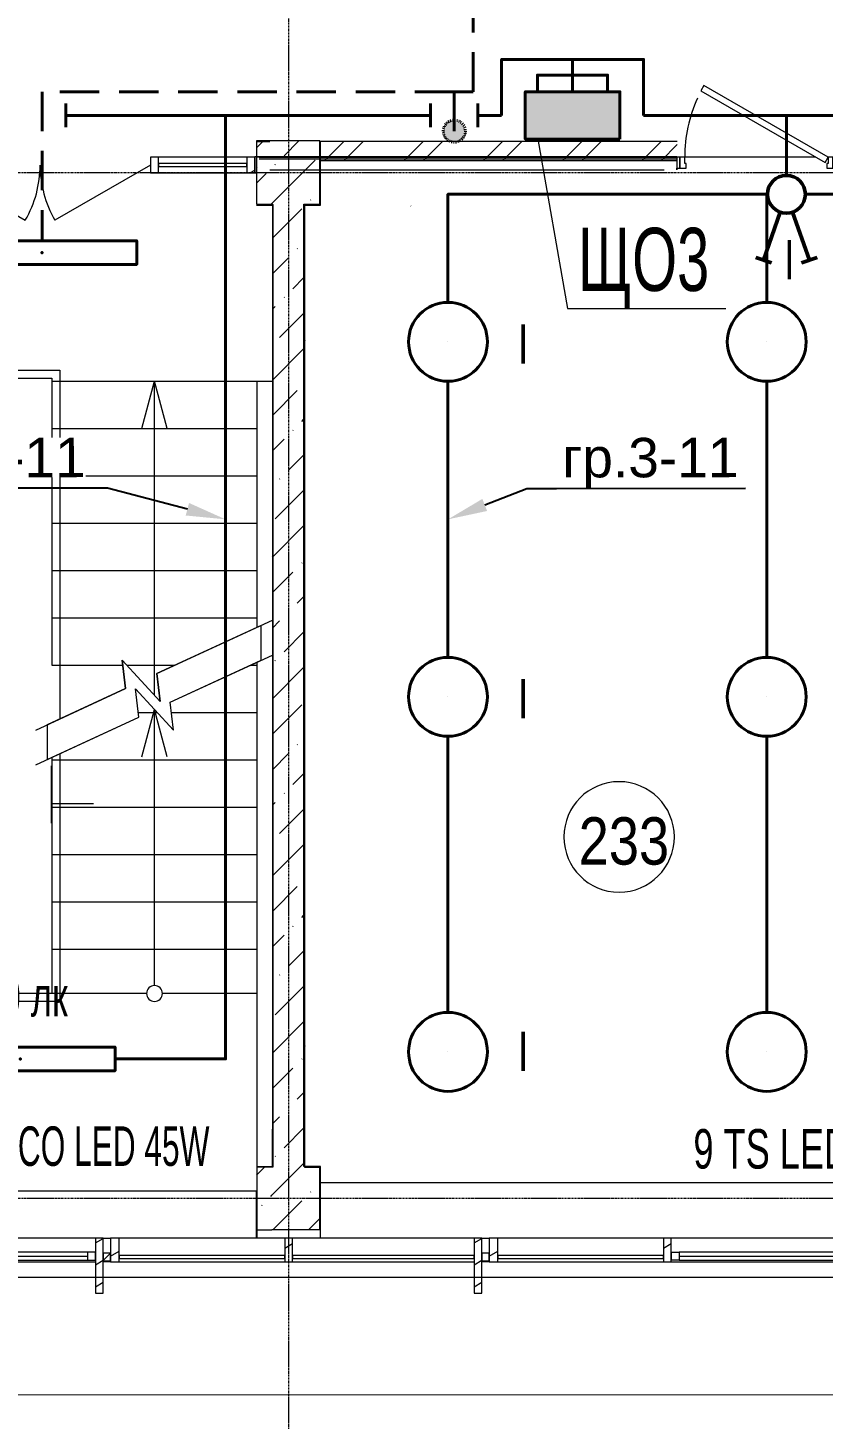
# Model space of a CAD drawing. Header units: metres. Extents: x 19799 to 227756, y -64119 to 286334.
# Drawn here: x 34410 to 39450, y -58183 to -49366 of the extents above; entities that cross this region are included whole.
import ezdxf
from ezdxf import colors
from ezdxf.entities.mleader import LeaderData, LeaderLine
from ezdxf.math import Vec2, Vec3

# ---------------------------------------------------------------- set-up
doc = ezdxf.new("R2010")
doc.units = ezdxf.units.M
for name, pattern in [('ACAD_ISO03W100', [30, 12, -18]), ('ADSK_Линия сетки', [21, 12, -3, 3, -3]), ('DASHED', [0.75, 0.5, -0.25]), ('HIDDEN2', [0.1875, 0.125, -0.0625])]:
    doc.linetypes.add(name, pattern=pattern)
for name, color, linetype, lineweight in [('A-AREA-IDEN', 7, 'Continuous', 9), ('A-DETL-MBND', 7, 'Continuous', 5), ('A-DETL-THIN', 7, 'Continuous', 5), ('A-DOOR', 7, 'Continuous', 5), ('A-DOOR-FRAM', 7, 'Continuous', 13), ('A-FLOR', 7, 'Continuous', 5), ('A-GLAZ', 7, 'Continuous', 5), ('A-GLAZ-CURT', 7, 'Continuous', 5), ('A-GLAZ-CWMG', 7, 'Continuous', 5), ('A-GLAZ-SILL', 7, 'Continuous', 5), ('A-WALL', 7, 'Continuous', 5), ('A-WALL-PATT', 7, 'Continuous', 18), ('I-WALL', 7, 'Continuous', 5), ('nadpisi', 84, 'Continuous', 13), ('S-COLS', 7, 'Continuous', 5), ('S-GRID', 7, 'Continuous', 9), ('ав осв', 1, 'HIDDEN2', 40), ('раб осв', 7, 'Continuous', 40), ('ЭЛ', 250, 'Continuous', 50), ('ЭЛ.освещ.', 150, 'Continuous', 50), ('ЭЛ.сети', 5, 'Continuous', 100), ('ЭОМ', 7, 'Continuous', 40)]:
    doc.layers.add(name, color=color, linetype=linetype, lineweight=lineweight)
doc.layers.add('A-DETL', color=7, linetype='Continuous', lineweight=5, true_color=0x00a600)
doc.styles.add('Arial', font='ARIALN.TTF', dxfattribs={"width": 0.8, "height": 2.5})
doc.styles.add('GOST Common_I_1', font='ARIALN.TTF', dxfattribs={"height": 300})
doc.styles.add('ISOPEUR', font='ARIALN.TTF')
pattern_1 = [(45, (0, 0), (84.19025, 308.69666), [396.875, -79.375, 3.353, -76.022])]
pattern_2 = [(30, (0, 0), (-60, 103.92305), [])]
pattern_3 = [(0, (0, 0), (812.8, 203.2), [33.528, -576.072, 33.528, -576.072, -3251.2]), (0, (0, 0), (812.8, 203.2), [-1219.2, 33.528, -1185.672, 33.528, -576.072, -1422.4]), (0, (0, 0), (812.8, 203.2), [-3048, 33.528, -372.872, 33.528, -982.472]), (120, (304.8, 101.6), (-582.37636, 602.30545), [33.528, -576.072, 33.528, -576.072, -3251.2]), (120, (304.8, 101.6), (-582.37636, 602.30545), [-1219.2, 33.528, -1185.672, 33.528, -576.072, -1422.4]), (120, (304.8, 101.6), (-582.37636, 602.30545), [-3048, 33.528, -372.872, 33.528, -982.472]), (240, (406.4, 508), (-230.42364, -805.50545), [33.528, -576.072, 33.528, -576.072, -3251.2]), (240, (406.4, 508), (-230.42364, -805.50545), [-1219.2, 33.528, -1185.672, 33.528, -576.072, -1422.4]), (240, (406.4, 508), (-230.42364, -805.50545), [-3048, 33.528, -372.872, 33.528, -982.472])]
pattern_4 = [(0, (7e-11, -700), (812.8, 203.2), [33.528, -576.072, 33.528, -576.072, -3251.2]), (0, (7e-11, -700), (812.8, 203.2), [-1219.2, 33.528, -1185.672, 33.528, -576.072, -1422.4]), (0, (7e-11, -700), (812.8, 203.2), [-3048, 33.528, -372.872, 33.528, -982.472]), (120, (304.8, -598.4), (-582.37636, 602.30545), [33.528, -576.072, 33.528, -576.072, -3251.2]), (120, (304.8, -598.4), (-582.37636, 602.30545), [-1219.2, 33.528, -1185.672, 33.528, -576.072, -1422.4]), (120, (304.8, -598.4), (-582.37636, 602.30545), [-3048, 33.528, -372.872, 33.528, -982.472]), (240, (406.4, -192), (-230.42364, -805.50545), [33.528, -576.072, 33.528, -576.072, -3251.2]), (240, (406.4, -192), (-230.42364, -805.50545), [-1219.2, 33.528, -1185.672, 33.528, -576.072, -1422.4]), (240, (406.4, -192), (-230.42364, -805.50545), [-3048, 33.528, -372.872, 33.528, -982.472])]

# ---------------------------------------------------------------- blocks, each defined once
blk = doc.blocks.new('Перекрытия 8 - Перекрытия 2-252535-2 этаж')
at = {"layer": 'A-FLOR', "lineweight": 20}
for p, q in [((1900, 2500), (1900, 2740.1)), ((1900, 2377.2), (1900, 2500)), ((2165.7, 2500), (1900, 2500))]:
    blk.add_line(p, q, dxfattribs=at)
blk = doc.blocks.new('Перекрытия 14 - Перекрытия 2-471661-2 этаж')
at = {"layer": 'A-FLOR', "lineweight": 20}
blk.add_line((1700, 1300), (1900, 1300), dxfattribs=at)
blk = doc.blocks.new('КДП АПК - КР_rvt-1-2 этаж')
at = {"layer": 'A-WALL-PATT', "lineweight": 5}
h = blk.add_hatch(dxfattribs=at)
h.set_pattern_fill('FP_137', color=256, style=0, pattern_type=2)
h.set_pattern_definition(pattern_1)
h.paths.add_polyline_path([(36156.1, -55945.6), (36162.7, -55945.6), (36162.7, -49845.6), (35962.7, -49845.6), (35962.7, -55945.6)], flags=0)
at = {"layer": 'S-COLS', "lineweight": 5}
h = blk.add_hatch(dxfattribs=at)
h.set_pattern_fill('FP_137', color=256, style=0, pattern_type=2)
h.set_pattern_definition(pattern_1)
h.paths.add_polyline_path([(36262.7, -49845.6), (36262.7, -49445.6), (35862.7, -49445.6), (35862.7, -49845.6), (36162.7, -49845.6)], flags=0)
h = blk.add_hatch(dxfattribs=at)
h.set_pattern_fill('FP_137', color=256, style=0, pattern_type=2)
h.set_pattern_definition(pattern_1)
h.paths.add_polyline_path([(35959.7, -56345.6), (35959.7, -55945.6), (35862.7, -55945.6), (35862.7, -56345.6)], flags=0)
h = blk.add_hatch(dxfattribs=at)
h.set_pattern_fill('FP_137', color=256, style=0, pattern_type=2)
h.set_pattern_definition(pattern_1)
h.paths.add_polyline_path([(36262.7, -56345.6), (36262.7, -55945.6), (35959.7, -55945.6), (35959.7, -56345.6), (36156.1, -56345.6)], flags=0)
at = {"layer": 'I-WALL', "lineweight": 5}
for p, q in [((35962.7, -49845.6), (35962.7, -55945.6)), ((36162.7, -55945.6), (36162.7, -49845.6))]:
    blk.add_line(p, q, dxfattribs=at)
at = {"layer": 'S-COLS', "lineweight": 5}
for p, q in [((36262.7, -49445.6), (35862.7, -49445.6)), ((35862.7, -49445.6), (35862.7, -49845.6)), ((36262.7, -49845.6), (36262.7, -49445.6)), ((35862.7, -49845.6), (35962.7, -49845.6)), ((36162.7, -49845.6), (36262.7, -49845.6)), ((35862.7, -55945.6), (35959.7, -55945.6)), ((35962.7, -55945.6), (35959.7, -55945.6)), ((36262.7, -55945.6), (36162.7, -55945.6)), ((36262.7, -56345.6), (36262.7, -55945.6)), ((35862.7, -56345.6), (35959.7, -56345.6)), ((36262.7, -56345.6), (35959.7, -56345.6))]:
    blk.add_line(p, q, dxfattribs=at)
at = {"lineweight": 5}
for name in ['Перекрытия 8 - Перекрытия 2-252535-2 этаж', 'Перекрытия 14 - Перекрытия 2-471661-2 этаж']:
    blk.add_blockref(name, (32662.7, -56145.6), dxfattribs=at)
blk = doc.blocks.new('Системная панель - С остеклением-1628689-2 этаж')
at = {"layer": 'A-GLAZ-CURT', "lineweight": 13}
for p, q in [((575, 10), (-575, 10)), ((-575, 10), (-575, -10)), ((575, -10), (575, 10)), ((-575, -10), (575, -10))]:
    blk.add_line(p, q, dxfattribs=at)
blk = doc.blocks.new('M_Тент витража777 - M_Тент витража одинарное справо-2392800-2 этаж')
at = {"layer": 'A-GLAZ', "lineweight": 13}
for p, q in [((-575, -20), (-575, 30)), ((-575, 30), (-525, 30)), ((-575, 30), (-575, -20)), ((-525, 30), (-525, -20)), ((-525, 4.6), (525, 4.6)), ((525, 30), (525, -20)), ((575, 30), (525, 30)), ((575, -20), (575, 30)), ((575, -20), (575, 30)), ((-525, -20), (-575, -20)), ((525, -20), (575, -20))]:
    blk.add_line(p, q, dxfattribs=at)
at = {"layer": 'A-GLAZ'}
for p, q in [((525, 30), (-525, 30)), ((-525, -20), (525, -20))]:
    blk.add_line(p, q, dxfattribs=at)
blk = doc.blocks.new('Прямоугольный импост - 50 x 150мм-1628187-2 этаж')
at = {"layer": 'A-GLAZ-CWMG'}
h = blk.add_hatch(dxfattribs=at)
h.set_pattern_fill('FP_33', color=256, style=0, pattern_type=2)
h.set_pattern_definition([(330, (-36062.65, -57155.64), (60, 103.92305), [])])
h.paths.add_polyline_path([(-25, 30), (25, 30), (25, -120), (-25, -120)], flags=0)
at = {"layer": 'A-GLAZ-CWMG', "lineweight": 18}
for p, q in [((-25, 30), (25, 30)), ((-25, -120), (-25, 30)), ((25, 30), (25, -120)), ((25, -120), (-25, -120))]:
    blk.add_line(p, q, dxfattribs=at)
blk = doc.blocks.new('Прямоугольный импост - 50 x 150мм-V26-2 этаж')
at = {"layer": 'A-GLAZ-CWMG'}
h = blk.add_hatch(dxfattribs=at)
h.set_pattern_fill('FP_35', color=256, style=0, pattern_type=2)
h.set_pattern_definition([(330, (-38462.65, -57155.64), (60, 103.92305), [])])
h.paths.add_polyline_path([(-25, 30), (25, 30), (25, -120), (-25, -120)], flags=0)
at = {"layer": 'A-GLAZ-CWMG', "lineweight": 18}
for p, q in [((-25, 30), (25, 30)), ((-25, -120), (-25, 30)), ((25, 30), (25, -120)), ((25, -120), (-25, -120))]:
    blk.add_line(p, q, dxfattribs=at)
blk = doc.blocks.new('Прямоугольный импост - 50 x 150мм-999187-2 этаж')
at = {"layer": 'A-GLAZ-CWMG'}
for p, q in [((37237.7, -57035.6), (36087.7, -57035.6)), ((36087.7, -57185.6), (37237.7, -57185.6))]:
    blk.add_line(p, q, dxfattribs=at)
blk = doc.blocks.new('Системная панель - С остеклением-2300965-2 этаж')
at = {"layer": 'A-GLAZ-CURT', "lineweight": 13}
for p, q in [((280, 10), (-280, 10)), ((-280, 10), (-280, -10)), ((280, -10), (280, 10)), ((-280, -10), (280, -10))]:
    blk.add_line(p, q, dxfattribs=at)
blk = doc.blocks.new('Прямоугольный импост - 50 x 100мм-1272917-2 этаж')
at = {"layer": 'A-GLAZ-CWMG'}
h = blk.add_hatch(dxfattribs=at)
h.set_pattern_fill('FP_85', color=256, style=0, pattern_type=2)
h.set_pattern_definition([(150, (35212.65, 49535.64), (-60, -103.92305), [])])
h.paths.add_polyline_path([(25, -50), (-25, -50), (-25, 50), (25, 50)], flags=0)
at = {"layer": 'A-GLAZ-CWMG', "lineweight": 18}
for p, q in [((-25, -50), (-25, 50)), ((-25, 50), (25, 50)), ((25, 50), (25, -50)), ((25, -50), (-25, -50))]:
    blk.add_line(p, q, dxfattribs=at)
blk = doc.blocks.new('Прямоугольный импост - 50 x 100мм-2274487-2 этаж')
at = {"layer": 'A-GLAZ-CWMG'}
for p, q in [((33737.6, -49485.6), (33177.6, -49485.6)), ((33177.6, -49585.6), (33737.6, -49585.6))]:
    blk.add_line(p, q, dxfattribs=at)
blk = doc.blocks.new('Прямоугольный импост - 50 x 100мм-1272927-2 этаж')
at = {"layer": 'A-GLAZ-CWMG'}
h = blk.add_hatch(dxfattribs=at)
h.set_pattern_fill('FP_87', color=256, style=0, pattern_type=2)
h.set_pattern_definition([(30, (-35847.65, 49535.64), (-60, 103.92305), [])])
h.paths.add_polyline_path([(-50, -50), (0, -50), (0, 50), (-50, 50)], flags=0)
at = {"layer": 'A-GLAZ-CWMG', "lineweight": 18}
for p, q in [((0, 50), (-50, 50)), ((-50, 50), (-50, -50)), ((0, -50), (0, 50)), ((-50, -50), (0, -50))]:
    blk.add_line(p, q, dxfattribs=at)
blk = doc.blocks.new('Дверь-Витраж-Двойная-Остекление - Ворота-Витраж-1278210-2 этаж')
at = {"layer": 'A-DOOR'}
for p, q in [((-700, 0), (-93.8, 350)), ((700, 0), (93.8, 350))]:
    blk.add_line(p, q, dxfattribs=at)
for centre, start, end in [((-700, 0), 0, 30), ((700, 0), 150, 180)]:
    blk.add_arc(centre, 700, start, end, dxfattribs=at)
blk = doc.blocks.new('Системная панель - С остеклением-1628227-2 этаж')
at = {"layer": 'A-GLAZ-CURT', "lineweight": 13}
for p, q in [((51637.7, -57145.6), (50589.1, -57145.6)), ((50589.1, -57145.6), (50589.1, -57165.6)), ((50589.1, -57165.6), (51637.7, -57165.6)), ((51637.7, -57165.6), (51637.7, -57145.6))]:
    blk.add_line(p, q, dxfattribs=at)
blk = doc.blocks.new('Системная панель - Сплошная-V76-2 этаж')
at = {"layer": 'A-GLAZ-CURT', "lineweight": 13}
for p, q in [((37334.4, -57130.6), (37287.7, -57130.6)), ((37287.7, -57130.6), (37287.7, -57180.6)), ((37334.4, -57180.6), (37334.4, -57130.6)), ((37287.7, -57180.6), (37334.4, -57180.6))]:
    blk.add_line(p, q, dxfattribs=at)
blk = doc.blocks.new('Системная панель - Сплошная-V77-2 этаж')
at = {"layer": 'A-GLAZ-CURT'}
h = blk.add_hatch(dxfattribs=at)
h.set_pattern_fill('FP_27', color=256, style=0, pattern_type=2)
h.set_pattern_definition([(45, (0, 0), (-106.06602, 106.06602), [])])
h.paths.add_polyline_path([(34887.7, -57180.6), (34934.4, -57180.6), (34934.4, -57130.6), (34887.7, -57130.6)], flags=0)
at = {"layer": 'A-GLAZ-CURT', "lineweight": 13}
for p, q in [((34934.4, -57130.6), (34887.7, -57130.6)), ((34887.7, -57130.6), (34887.7, -57180.6)), ((34934.4, -57180.6), (34934.4, -57130.6)), ((34887.7, -57180.6), (34934.4, -57180.6))]:
    blk.add_line(p, q, dxfattribs=at)
blk = doc.blocks.new('AC-Подоконники1 - ПВХ 2-2304202-2 этаж')
at = {"layer": 'A-GLAZ-SILL'}
for p, q in [((-2800, 0), (-2800, -301.5)), ((2800, -350), (2800, 0)), ((-2797, -350), (2797, -350))]:
    blk.add_line(p, q, dxfattribs=at)
blk = doc.blocks.new('AC_Дверь_Однопольная_ДеревяннаяВнутренняя_ГОСТ6629-88 - ДГ 21-10Л-2270753-2 этаж')
at = {"layer": 'A-DOOR', "lineweight": 13}
for p, q in [((-333.1, 495), (-353.1, 460.4)), ((-353.1, 460.4), (435, 5.4)), ((455, 40), (-333.1, 495)), ((435, 5.4), (455, 40))]:
    blk.add_line(p, q, dxfattribs=at)
at = {"layer": 'A-DOOR', "lineweight": 18}
for p, q in [((-485, 40), (-505, 40)), ((-505, 40), (-505, -30)), ((-485, -30), (-485, 40)), ((505, 40), (485, 40)), ((485, 40), (485, -30)), ((505, -30), (505, 40)), ((-505, -30), (-485, -30)), ((485, -30), (505, -30))]:
    blk.add_line(p, q, dxfattribs=at)
at = {"layer": 'A-DOOR'}
blk.add_arc((455, 40), 910, 155.73648, 180, dxfattribs=at)
at = {"layer": 'A-DOOR-FRAM'}
for p, q in [((-455, 40), (-485, 40)), ((-485, 40), (-485, -30)), ((-455, 0), (-455, 40)), ((-445, 0), (-455, 0)), ((-445, -30), (-445, 0)), ((455, 0), (445, 0)), ((445, 0), (445, -30)), ((485, 40), (455, 40)), ((455, 40), (455, 0)), ((485, -30), (485, 40)), ((-485, -30), (-445, -30)), ((445, -30), (485, -30))]:
    blk.add_line(p, q, dxfattribs=at)
blk = doc.blocks.new('LZ.OPL ECO LED')
at = {"color": 0, "lineweight": 40, "ltscale": 100}
blk.add_point((-484366.7, 7962), dxfattribs=at)
at = {"layer": 'раб осв', "color": 5, "lineweight": 40}
blk.add_lwpolyline([(-484966.7, 7887), (-483766.7, 7887), (-483766.7, 8037), (-484966.7, 8037)], close=True, dxfattribs=at)
blk = doc.blocks.new('выкл. 2 клав. скрыт.')
at = {"layer": 'ЭЛ.освещ.', "color": 0, "ltscale": 100}
for p, q in [((2902039.4, 2044041.8), (2902343.5, 2044147.6)), ((2902360.5, 2044098.7), (2902326.5, 2044196.6)), ((2902039.4, 2043963), (2902343.5, 2043857.2)), ((2902360.9, 2043907.2), (2902327.2, 2043809.2))]:
    blk.add_line(p, q, dxfattribs=at)
blk.add_circle((2901926.1, 2044002.4), 120, dxfattribs=at)
blk = doc.blocks.new('TS LED без датчика')
at = {"layer": 'раб осв', "color": 0, "lineweight": 40, "ltscale": 100}
blk.add_line((-535184, 16419.5), (-535184, 16419.5), dxfattribs=at)
at = {"layer": 'раб осв', "color": 5, "lineweight": 40, "ltscale": 100}
blk.add_circle((-535184, 16419.5), 250, dxfattribs=at)
blk = doc.blocks.new('_None')
blk = doc.blocks.new('ПСС_Марка_помещения - Имя_2_5мм-224473-2 этаж')
at = {"layer": 'A-AREA-IDEN'}
for start, end in [(360, 180), (180, 360)]:
    blk.add_arc((-0.074, 0.039), 3.5, start, end, dxfattribs=at)

msp = doc.modelspace()

# ---------------------------------------------------------------- hatches: boundary and pattern name
at = {"layer": 'A-GLAZ-CWMG'}
h = msp.add_hatch(dxfattribs=at)
h.set_pattern_fill('FP_31', color=256, style=0, pattern_type=2)
h.set_pattern_definition(pattern_2)
h.paths.add_polyline_path([(34837.6532, -57385.6443), (34887.6532, -57385.6443), (34887.6532, -57035.6443), (34837.6532, -57035.6443), (34837.6532, -57285.621)], flags=0)
h = msp.add_hatch(dxfattribs=at)
h.set_pattern_fill('FP_31', color=256, style=0, pattern_type=2)
h.set_pattern_definition(pattern_2)
h.paths.add_polyline_path([(34934.405, -57185.621), (34989.1368, -57185.621), (34989.1368, -57035.621), (34934.405, -57035.621)], flags=0)
h = msp.add_hatch(dxfattribs=at)
h.set_pattern_fill('FP_31', color=256, style=0, pattern_type=2)
h.set_pattern_definition(pattern_2)
h.paths.add_polyline_path([(37237.6532, -57385.6443), (37287.6532, -57385.6443), (37287.6532, -57035.6443), (37237.6532, -57035.6443), (37237.6532, -57285.621)], flags=0)
h = msp.add_hatch(dxfattribs=at)
h.set_pattern_fill('FP_31', color=256, style=0, pattern_type=2)
h.set_pattern_definition(pattern_2)
h.paths.add_polyline_path([(37334.405, -57185.621), (37389.1368, -57185.621), (37389.1368, -57035.621), (37334.405, -57035.621)], flags=0)
at = {"layer": 'A-WALL-PATT', "lineweight": 5}
h = msp.add_hatch(dxfattribs=at)
h.set_pattern_fill('FP_40', color=256, style=0, pattern_type=2)
h.set_pattern_definition(pattern_3)
h.paths.add_polyline_path([(35859.6532, -50485.6443), (35862.6532, -50485.6443), (35862.6532, -49585.6443), (35859.6532, -49585.6443), (35859.6532, -50376.436)], flags=0)
h = msp.add_hatch(dxfattribs=at)
h.set_pattern_fill('FP_1', color=256, style=0, pattern_type=2)
h.set_pattern_definition([(45, (0, 0), (-251.4472, 251.4472), []), (45, (0, 381), (-251.4472, 251.4472), [])])
h.paths.add_polyline_path([(41862.6532, -50205.6443), (41862.6532, -50085.6443), (39529.6532, -50085.6443), (39529.6532, -50205.6443), (41304.6345, -50205.6443)], flags=0)
h.paths.add_polyline_path([(36262.6532, -50205.6443), (38525.6532, -50205.6443), (38525.6532, -50085.6443), (36262.6532, -50085.6443)], flags=0)
h = msp.add_hatch(dxfattribs=at)
h.set_pattern_fill('FP_40', color=256, style=0, pattern_type=2)
h.set_pattern_definition(pattern_4)
h.paths.add_polyline_path([(35862.6532, -50185.6443), (38522.6532, -50185.6443), (38522.6532, -50182.6443), (35862.6532, -50182.6443)], flags=0)
h.paths.add_polyline_path([(44462.2868, -50185.6443), (45652.6532, -50185.6443), (45652.6532, -50182.6443), (44462.2868, -50182.6443)], flags=0)
h.paths.add_polyline_path([(43364.0475, -50185.6443), (43452.2868, -50185.6443), (43452.2868, -50182.6443), (39532.6532, -50182.6443), (39532.6532, -50185.6443), (41304.6345, -50185.6443)], flags=0)
h.paths.add_polyline_path([(46662.6532, -50185.6443), (51182.6532, -50185.6443), (51182.6532, -50182.6443), (46662.6532, -50182.6443)], flags=0)
h.paths.add_polyline_path([(55532.6532, -50185.6443), (58072.6532, -50185.6443), (58072.6532, -50182.6443), (55532.6532, -50182.6443)], flags=0)
h.paths.add_polyline_path([(52192.6532, -50185.6443), (54522.6532, -50185.6443), (54522.6532, -50182.6443), (52192.6532, -50182.6443)], flags=0)
h.paths.add_polyline_path([(59082.6532, -50185.6443), (62047.6532, -50185.6443), (62047.6532, -50182.6443), (59082.6532, -50182.6443)], flags=0)
h.paths.add_polyline_path([(64987.8839, -50185.6443), (66522.6532, -50185.6443), (66522.6532, -50182.6443), (63057.6532, -50182.6443), (63057.6532, -50185.6443), (63958.1774, -50185.6443)], flags=0)
h.paths.add_polyline_path([(70136.4163, -50185.6443), (70202.6532, -50185.6443), (70202.6532, -50182.6443), (67532.6532, -50182.6443), (67532.6532, -50185.6443), (68077.0034, -50185.6443)], flags=0)
h.paths.add_polyline_path([(71212.6532, -50185.6443), (74557.6532, -50185.6443), (74557.6532, -50182.6443), (71212.6532, -50182.6443)], flags=0)
h.paths.add_polyline_path([(75567.6532, -50185.6443), (78260.6663, -50185.6443), (78260.6663, -50182.6443), (75567.6532, -50182.6443)], flags=0)
h = msp.add_hatch(dxfattribs=at)
h.set_pattern_fill('FP_40', color=256, style=0, pattern_type=2)
h.set_pattern_definition(pattern_4)
h.paths.add_polyline_path([(35875.1532, -50198.1443), (38522.6532, -50198.1443), (38522.6532, -50185.6443), (35875.1532, -50185.6443)], flags=0)
h.paths.add_polyline_path([(39532.6532, -50198.1443), (43452.2868, -50198.1443), (43452.2868, -50185.6443), (39532.6532, -50185.6443)], flags=0)
h.paths.add_polyline_path([(44462.2868, -50198.1443), (45652.6532, -50198.1443), (45652.6532, -50185.6443), (44462.2868, -50185.6443)], flags=0)
h.paths.add_polyline_path([(47482.8735, -50198.1443), (51182.6532, -50198.1443), (51182.6532, -50185.6443), (46662.6532, -50185.6443), (46662.6532, -50198.1443)], flags=0)
h.paths.add_polyline_path([(52192.6532, -50198.1443), (54522.6532, -50198.1443), (54522.6532, -50185.6443), (52192.6532, -50185.6443)], flags=0)
h.paths.add_polyline_path([(55532.6532, -50198.1443), (58072.6532, -50198.1443), (58072.6532, -50185.6443), (55532.6532, -50185.6443)], flags=0)
h.paths.add_polyline_path([(59082.6532, -50198.1443), (62047.6532, -50198.1443), (62047.6532, -50185.6443), (59082.6532, -50185.6443)], flags=0)
h.paths.add_polyline_path([(63057.6532, -50198.1443), (66522.6532, -50198.1443), (66522.6532, -50185.6443), (63057.6532, -50185.6443)], flags=0)
h.paths.add_polyline_path([(67532.6532, -50198.1443), (70202.6532, -50198.1443), (70202.6532, -50185.6443), (67532.6532, -50185.6443)], flags=0)
h.paths.add_polyline_path([(75567.6532, -50198.1443), (78262.6532, -50198.1443), (78262.6532, -50185.6443), (75567.6532, -50185.6443)], flags=0)
h.paths.add_polyline_path([(74557.6532, -50198.1443), (74557.6532, -50185.6443), (71212.6532, -50185.6443), (71212.6532, -50198.1443), (74255.2423, -50198.1443)], flags=0)
h = msp.add_hatch(dxfattribs=at)
h.set_pattern_fill('FP_40', color=256, style=0, pattern_type=2)
h.set_pattern_definition(pattern_3)
h.paths.add_polyline_path([(35959.6532, -56582.6443), (35962.6532, -56582.6443), (35962.6532, -50488.6443), (35959.6532, -50488.6443), (35959.6532, -56345.6443)], flags=0)
h = msp.add_hatch(dxfattribs=at)
h.set_pattern_fill('FP_40', color=256, style=0, pattern_type=2)
h.set_pattern_definition(pattern_3)
h.paths.add_polyline_path([(36165.6532, -56582.6443), (36165.6532, -50485.6443), (36162.6532, -50485.6443), (36162.6532, -56582.6443)], flags=0)
at = {"layer": 'ЭЛ', "linetype": 'ACAD_ISO03W100', "lineweight": 40, "ltscale": 0.46}
msp.add_hatch(color=1, dxfattribs=at).paths.add_polyline_path([(37182.6532, -50020.6443, 1), (37042.6532, -50020.6443, 1)])
at = {"layer": 'ЭОМ', "ltscale": 100}
h = msp.add_hatch(color=256, dxfattribs=at)
h.dxf.hatch_style = 1
h.paths.add_polyline_path([(38162.6532, -50070.6443), (38162.6532, -49770.6443), (37562.6532, -49770.6443), (37562.6532, -50070.6443)])

# ---------------------------------------------------------------- linework, layer by layer
at = {"layer": 'A-DETL', "color": 7, "lineweight": 18}
for p, q in [((35132.2684, -51905.5798), (35212.6532, -51605.5798)), ((35212.6532, -53594.6922), (35212.6532, -51605.5798)), ((35293.038, -51905.5798), (35212.6532, -51605.5798)), ((35228.3331, -53458.5055), (35959.6532, -53120.3437)), ((35312.2735, -53640.0379), (35959.6532, -53340.69)), ((35029.4426, -53552.6453), (35008.0638, -53373.9194)), ((35008.0638, -53373.9194), (35249.3617, -53634.3044)), ((35249.3617, -53634.3044), (35228.3331, -53458.5055)), ((34459.8664, -53816.0169), (35029.4426, -53552.6453)), ((35113.383, -53734.1777), (35092.0043, -53555.4518)), ((35092.0043, -53555.4518), (35333.3021, -53815.8368)), ((35132.2684, -53985.6443), (35212.6532, -53685.6443)), ((35212.6532, -55435.6443), (35212.6532, -53685.6443)), ((35293.038, -53985.6443), (35212.6532, -53685.6443)), ((35333.3021, -53815.8368), (35312.2735, -53640.0379)), ((34459.8664, -54036.3632), (35113.383, -53734.1777)), ((35162.6532, -55485.6443), (34162.653, -55485.6443)), ((35862.6532, -55485.6443), (35262.6532, -55485.6443)), ((35862.6532, -56735.6443), (35862.6532, -55485.6443)), ((32862.6532, -56735.6443), (35862.6532, -56735.6443))]:
    msp.add_line(p, q, dxfattribs=at)
for start, end in [(0, 180), (180, 0)]:
    msp.add_arc((35212.6532, -55485.6443), 50, start, end, dxfattribs=at)
at = {"layer": 'A-DETL-MBND'}
msp.add_line((53302.111, -58035.6443), (32262.5984, -58028.0822), dxfattribs=at)
at = {"layer": 'A-DETL-THIN'}
for p, q in [((34112.651, -51535.6443), (34612.6532, -51535.6443)), ((34612.6532, -51535.6443), (34612.6532, -53745.6443)), ((34612.651, -53965.7158), (34612.651, -55535.5798)), ((34612.651, -55535.5798), (34112.651, -55535.5798)), ((51062.6532, -57285.621), (32462.6532, -57285.621))]:
    msp.add_line(p, q, dxfattribs=at)
at = {"layer": 'A-DETL-THIN', "color": 7, "true_color": 0xffffff}
for p, q in [((35889.3653, -53152.8447), (35228.3331, -53458.5055)), ((35889.3653, -53373.1911), (35889.3653, -53152.8447)), ((35249.3617, -53634.3044), (35008.0638, -53373.9194)), ((35008.0638, -53373.9194), (35029.4426, -53552.6453)), ((35312.2735, -53640.0379), (35889.3653, -53373.1911)), ((35228.3331, -53458.5055), (35249.3617, -53634.3044)), ((35029.4426, -53552.6453), (34532.6532, -53782.3603)), ((35113.383, -53734.1777), (35092.0043, -53555.4518)), ((35092.0043, -53555.4518), (35333.3021, -53815.8368)), ((35333.3021, -53815.8368), (35312.2735, -53640.0379)), ((34532.6532, -54002.7067), (35113.383, -53734.1777)), ((34532.6532, -53782.3603), (34532.6532, -54002.7067))]:
    msp.add_line(p, q, dxfattribs=at)
at = {"layer": 'A-FLOR', "lineweight": 18}
for p, q in [((36262.6532, -50205.6443), (36262.6532, -50213.1443)), ((39402.6532, -50185.6443), (38572.6532, -50185.6443)), ((34162.6712, -51585.6443), (34562.6338, -51585.6443)), ((34562.6338, -51585.6443), (34562.6338, -51605.5798)), ((34562.6338, -51605.5798), (35959.6532, -51605.5798)), ((34562.634, -51605.5798), (34562.634, -51905.5671)), ((35862.634, -51905.5671), (35862.634, -51605.5798)), ((34562.634, -51905.5671), (35862.634, -51905.5671)), ((34562.634, -51905.5671), (34562.634, -52205.5573)), ((35862.634, -52205.5573), (35862.634, -51905.5671)), ((34562.634, -52205.5573), (35862.634, -52205.5573)), ((34562.6362, -52205.5573), (34562.6362, -52505.5476)), ((35862.6362, -52505.5476), (35862.6362, -52205.5573)), ((34562.6362, -52505.5476), (35862.6362, -52505.5476)), ((34562.6385, -52505.5476), (34562.6385, -52805.5573)), ((35862.6385, -52805.5573), (35862.6385, -52505.5476)), ((34562.6385, -52805.5573), (35862.6385, -52805.5573)), ((34562.6407, -52805.5573), (34562.6407, -53105.5476)), ((35862.6407, -53105.5476), (35862.6407, -52805.5573)), ((34562.6407, -53105.5476), (35862.6407, -53105.5476)), ((34562.643, -53105.5476), (34562.643, -53405.5573)), ((35862.643, -53165.2011), (35862.643, -53105.5476)), ((34562.643, -53405.5573), (35011.8483, -53405.5573)), ((35037.3826, -53405.5573), (35342.8406, -53405.5573)), ((35819.369, -53405.5573), (35862.643, -53405.5573)), ((35862.643, -53405.5573), (35862.643, -53385.5475)), ((35862.6452, -53705.5573), (35862.6452, -53405.5573)), ((35109.9595, -53705.5573), (35231.1065, -53705.5573)), ((35320.1108, -53705.5573), (35862.6452, -53705.5573)), ((35862.6475, -54005.5671), (35862.6475, -53705.5573)), ((34562.6475, -53988.8373), (34562.6475, -54005.5671)), ((34562.6475, -54005.5671), (35862.6475, -54005.5671)), ((34562.6497, -54005.5671), (34562.6497, -54305.5573)), ((35862.6497, -54305.5573), (35862.6497, -54005.5671)), ((34562.6497, -54305.5573), (35862.6497, -54305.5573)), ((34562.652, -54305.5573), (34562.652, -54605.5671)), ((35862.652, -54605.5671), (35862.652, -54305.5573)), ((34562.652, -54605.5671), (35862.652, -54605.5671)), ((34562.6542, -54605.5671), (34562.6542, -54905.5573)), ((35862.6542, -54905.5573), (35862.6542, -54605.5671)), ((34562.652, -54905.5573), (34562.652, -55205.5671)), ((34562.6542, -54905.5573), (35862.6542, -54905.5573)), ((35862.652, -55205.5671), (35862.652, -54905.5573)), ((34562.652, -55205.5671), (35862.652, -55205.5671)), ((34562.6542, -55205.5671), (34562.6542, -55485.6443)), ((35862.6542, -55485.6443), (35862.6542, -55205.5671))]:
    msp.add_line(p, q, dxfattribs=at)
at = {"layer": 'A-GLAZ-CWMG', "lineweight": 18}
for p, q in [((34887.6532, -57035.6443), (34837.6532, -57035.6443)), ((34837.6532, -57035.6443), (34837.6532, -57285.621)), ((34887.6532, -57285.621), (34887.6532, -57035.6443)), ((34989.1368, -57035.621), (34934.405, -57035.621)), ((34934.405, -57035.621), (34934.405, -57185.621)), ((34989.1368, -57185.621), (34989.1368, -57035.621)), ((37287.6532, -57035.6443), (37237.6532, -57035.6443)), ((37237.6532, -57035.6443), (37237.6532, -57285.621)), ((37287.6532, -57285.621), (37287.6532, -57035.6443)), ((37389.1368, -57035.621), (37334.405, -57035.621)), ((37334.405, -57035.621), (37334.405, -57185.621)), ((37389.1368, -57185.621), (37389.1368, -57035.621)), ((34934.405, -57185.621), (34989.1368, -57185.621)), ((37334.405, -57185.621), (37389.1368, -57185.621)), ((34837.6532, -57285.621), (34837.6532, -57385.6443)), ((34887.6532, -57385.6443), (34887.6532, -57285.621)), ((37237.6532, -57285.621), (37237.6532, -57385.6443)), ((37287.6532, -57385.6443), (37287.6532, -57285.621)), ((34837.6532, -57385.6443), (34887.6532, -57385.6443)), ((37237.6532, -57385.6443), (37287.6532, -57385.6443))]:
    msp.add_line(p, q, dxfattribs=at)
at = {"layer": 'A-GLAZ-CWMG'}
for p, q in [((34887.6532, -57035.621), (34934.405, -57035.621)), ((35859.6532, -57035.621), (34989.1368, -57035.621)), ((36037.6532, -57035.621), (35862.6532, -57035.621)), ((37287.6532, -57035.621), (37334.405, -57035.621)), ((38437.6532, -57035.621), (37389.1368, -57035.621)), ((34934.405, -57185.621), (34887.6532, -57185.621)), ((34989.1368, -57185.621), (36037.6532, -57185.621)), ((37334.405, -57185.621), (37287.6532, -57185.621)), ((37389.1368, -57185.621), (38437.6532, -57185.621))]:
    msp.add_line(p, q, dxfattribs=at)
at = {"layer": 'A-WALL', "lineweight": 18}
for p, q in [((35862.6532, -50085.6443), (35942.6532, -50085.6443)), ((38522.6532, -50085.6443), (36262.6532, -50085.6443)), ((36262.6532, -50085.6443), (36262.6532, -50205.6443)), ((35847.6532, -50182.6443), (35847.6532, -50285.6443)), ((38522.6532, -50182.6443), (35847.6532, -50182.6443)), ((35875.1532, -50185.6443), (35862.6532, -50185.6443)), ((36262.6532, -50205.6443), (38522.6532, -50205.6443)), ((36265.6532, -50213.1443), (36262.6532, -50213.1443)), ((36262.6532, -50213.1443), (36262.6532, -50485.6443)), ((36265.6532, -50488.6443), (36265.6532, -50213.1443)), ((38522.6532, -50185.6443), (38522.6532, -50182.6443)), ((38522.6532, -50205.6443), (38522.6532, -50213.1443)), ((38522.6532, -50213.1443), (38525.6532, -50213.1443)), ((38522.6532, -50265.6443), (38522.6532, -50255.6443)), ((38522.6532, -50255.6443), (38522.6532, -50265.6443)), ((35847.6532, -50285.6443), (35859.6532, -50285.6443)), ((35942.6532, -50265.6443), (38442.6532, -50265.6443)), ((35859.6532, -50488.6443), (35959.6532, -50488.6443)), ((35962.6532, -50485.6443), (35862.6532, -50485.6443)), ((35959.6532, -50488.6443), (35959.6532, -55945.6443)), ((35962.6532, -50485.6443), (35962.6532, -56585.6443)), ((36162.6532, -50485.6443), (36162.6532, -56585.6443)), ((36262.6532, -50485.6443), (36162.6532, -50485.6443)), ((36165.6532, -56582.6443), (36165.6532, -50488.6443)), ((36165.6532, -50488.6443), (36265.6532, -50488.6443)), ((35959.6532, -56582.6443), (35959.6532, -56345.6443)), ((35862.6532, -56582.6443), (35959.6532, -56582.6443)), ((35962.6532, -56585.6443), (35862.6532, -56585.6443)), ((36162.6532, -56585.6443), (36262.6532, -56585.6443)), ((36265.6532, -56582.6443), (36165.6532, -56582.6443)), ((36262.6532, -56585.6443), (36262.6532, -56685.6443)), ((36265.6532, -56685.6443), (36265.6532, -56582.6443)), ((36262.6532, -56685.6443), (36265.6532, -56685.6443)), ((35859.6532, -57035.621), (35859.6532, -56735.6443)), ((35862.6532, -57035.621), (35862.6532, -56735.6443)), ((35862.6532, -57035.621), (35859.6532, -57035.621))]:
    msp.add_line(p, q, dxfattribs=at)
at = {"layer": 'A-WALL'}
for p, q in [((38525.6532, -50085.6443), (38522.6532, -50085.6443)), ((35862.6532, -50185.6443), (35862.6532, -50182.6443)), ((35875.1532, -50185.6443), (38522.6532, -50185.6443)), ((38522.6532, -50198.1443), (35875.1532, -50198.1443)), ((38522.6532, -50205.6443), (38525.6532, -50205.6443))]:
    msp.add_line(p, q, dxfattribs=at)
at = {"layer": 'I-WALL'}
for p, q in [((34837.6532, -57285.621), (32462.6532, -57285.621)), ((37237.6532, -57285.621), (34887.6532, -57285.621)), ((39637.6532, -57285.621), (37287.6532, -57285.621))]:
    msp.add_line(p, q, dxfattribs=at)
at = {"layer": 'S-GRID', "linetype": 'ADSK_Линия сетки'}
for p, q in [((36062.6532, -39335.6443), (36062.6532, -63301.3643)), ((95007.6236, -50285.6443), (30504.6406, -50285.6443)), ((95007.6236, -56785.6443), (31950.4397, -56785.6443))]:
    msp.add_line(p, q, dxfattribs=at)
at = {"layer": 'ав осв', "linetype": 'DASHED', "lineweight": 40, "ltscale": 500}
for points in [[(37112.6532, -49770.6443), (37232.8158, -49770.6443), (37232.8158, -49228.1417)], [(37112.6532, -50020.6443), (37112.6532, -49770.6443), (34499.7255, -49770.6443), (34499.7255, -50714.9612)]]:
    msp.add_lwpolyline(points, dxfattribs=at)
at = {"layer": 'раб осв', "color": 0, "lineweight": 40}
for points in [[(37862.6532, -49665.5276), (37862.6532, -49565.5276), (37412.6532, -49565.5276), (37412.6532, -49565.5276), (37412.6532, -49920.6443)], [(37862.6532, -49665.5276), (37862.6532, -49565.5276), (38312.6532, -49565.5276), (38312.6532, -49565.5276), (38312.6532, -49920.6443)], [(34962.4318, -55900.6443), (35662.6532, -55900.6443), (35662.6532, -55900.6443), (35662.6532, -49920.6443), (36962.6532, -49920.6443)], [(37262.6532, -49920.6443), (37412.6532, -49920.6443)], [(38312.6532, -49920.6443), (39217.6532, -49920.6443), (39217.6532, -50300.6443), (39217.6532, -49920.6443), (42957.6532, -49920.6443), (42957.6532, -50300.6443), (42957.6532, -49920.6443), (45547.6805, -49920.6443), (45553.4848, -50339.1038), (45547.6805, -49920.6443), (50572.6532, -49920.6443), (50572.6532, -50300.6443), (50572.6532, -49920.6443), (54365.1532, -49920.6443), (54365.1532, -50300.6443), (54365.1532, -49920.6443), (57882.6532, -49920.6443), (57882.6532, -50300.6443), (57882.6532, -49920.6443), (63257.6532, -49920.6443), (63257.6532, -50300.6443), (63257.6532, -49920.6443), (67627.6532, -49920.6443)], [(39092.6532, -50420.6443), (37072.6532, -50420.6443), (37072.6532, -51105.6443)], [(39092.6532, -51105.6443), (39092.6532, -50420.6443), (39097.6532, -50420.6443)], [(39337.6532, -50420.6443), (41112.6532, -50420.6443), (41112.6532, -51105.6443)], [(37072.6532, -51605.6443), (37072.6532, -53355.6443)], [(39092.6532, -51605.6443), (39092.6532, -53355.6443)], [(37072.6532, -53855.6443), (37072.6532, -55605.6443)], [(39092.6532, -53855.6443), (39092.6532, -55605.6443)]]:
    msp.add_lwpolyline(points, dxfattribs=at)
at = {"layer": 'раб осв', "color": 0, "lineweight": 40, "ltscale": 100}
msp.add_lwpolyline([(38084.1496, -49770.6443), (38084.1496, -49665.5276), (37862.6532, -49665.5276), (37862.6532, -49770.6443), (37862.6532, -49665.5276), (37638.9551, -49665.5276), (37638.9551, -49770.6443)], dxfattribs=at)
at = {"layer": 'раб осв'}
for points in [[(34649.7255, -49845.6443), (34649.7255, -49995.6443)], [(36962.6532, -49845.6443), (36962.6532, -49995.6443)], [(37262.6532, -49845.6443), (37262.6532, -49995.6443)], [(34649.7255, -49920.6443), (35662.6532, -49920.6443)]]:
    msp.add_lwpolyline(points, dxfattribs=at)
at = {"layer": 'ЭЛ', "color": 1, "linetype": 'ACAD_ISO03W100', "lineweight": 40, "ltscale": 0.46}
msp.add_circle((37112.6532, -50020.6443), 70, dxfattribs=at)
at = {"layer": 'ЭОМ', "ltscale": 100}
msp.add_lwpolyline([(38162.6532, -50070.6443), (37562.6532, -50070.6443), (37562.6532, -49770.6443), (38162.6532, -49770.6443)], close=True, dxfattribs=at)

# ---------------------------------------------------------------- block references
at = {"lineweight": 5}
msp.add_blockref('КДП АПК - КР_rvt-1-2 этаж', (-3, -637), dxfattribs=at)
at = {"layer": 'A-AREA-IDEN', "color": 18, "true_color": 0x000000, "xscale": 99.99999999999993, "yscale": 99.99999999999993, "zscale": 99.99999999999993}
msp.add_blockref('ПСС_Марка_помещения - Имя_2_5мм-224473-2 этаж', (38164.5505, -54497.2113), dxfattribs=at)
at = {"layer": 'A-DOOR'}
msp.add_blockref('AC_Дверь_Однопольная_ДеревяннаяВнутренняя_ГОСТ6629-88 - ДГ 21-10Л-2270753-2 этаж', (39027.6532, -50225.6443), dxfattribs=at)
at = {"layer": 'A-DOOR', "rotation": 180}
msp.add_blockref('Дверь-Витраж-Двойная-Остекление - Ворота-Витраж-1278210-2 этаж', (34487.6532, -50235.6443), dxfattribs=at)
at = {"layer": 'A-GLAZ', "color": 7, "true_color": 0xffffff, "rotation": 180}
msp.add_blockref('AC-Подоконники1 - ПВХ 2-2304202-2 этаж', (39062.6532, -57035.621), dxfattribs=at)
at = {"layer": 'A-GLAZ'}
for p in [(34262.6532, -57155.6443), (39062.6532, -57155.6443)]:
    msp.add_blockref('M_Тент витража777 - M_Тент витража одинарное справо-2392800-2 этаж', p, dxfattribs=at)
at = {"layer": 'A-GLAZ-CURT', "rotation": 180}
msp.add_blockref('Системная панель - С остеклением-2300965-2 этаж', (35517.6532, -50235.6443), dxfattribs=at)
at = {"layer": 'A-GLAZ-CURT'}
for name, p in [('Системная панель - Сплошная-V77-2 этаж', (0, 0)), ('Системная панель - Сплошная-V76-2 этаж', (0, 0)), ('Системная панель - С остеклением-1628227-2 этаж', (-15600, 0)), ('Системная панель - С остеклением-1628689-2 этаж', (36662.6532, -57155.6443)), ('Системная панель - С остеклением-1628227-2 этаж', (-13200, 0))]:
    msp.add_blockref(name, p, dxfattribs=at)
at = {"layer": 'A-GLAZ-CWMG', "extrusion": (0, 0, -1)}
msp.add_blockref('Прямоугольный импост - 50 x 100мм-1272917-2 этаж', (-35212.6532, -50235.6443), dxfattribs=at)
at = {"layer": 'A-GLAZ-CWMG'}
for name, p in [('Прямоугольный импост - 50 x 100мм-2274487-2 этаж', (2060.0462, -700)), ('Прямоугольный импост - 50 x 100мм-1272927-2 этаж', (35847.6532, -50235.6443)), ('Прямоугольный импост - 50 x 150мм-999187-2 этаж', (-2400, 0)), ('Прямоугольный импост - 50 x 150мм-999187-2 этаж', (0, 0)), ('Прямоугольный импост - 50 x 150мм-999187-2 этаж', (2400, 0))]:
    msp.add_blockref(name, p, dxfattribs=at)
at = {"layer": 'A-GLAZ-CWMG', "extrusion": (0, 0, -1), "rotation": 180}
for name, p in [('Прямоугольный импост - 50 x 150мм-1628187-2 этаж', (-36062.6532, -57155.6443)), ('Прямоугольный импост - 50 x 150мм-V26-2 этаж', (-38462.6532, -57155.6443))]:
    msp.add_blockref(name, p, dxfattribs=at)
at = {"layer": 'раб осв', "color": 0, "lineweight": 40, "ltscale": 100, "rotation": 270}
msp.add_blockref('выкл. 2 клав. скрыт.', (-2004784.7536, 2851505.4523), dxfattribs=at)
at = {"layer": 'раб осв', "color": 0, "lineweight": 40}
for name, p in [('LZ.OPL ECO LED', (518866.4071, -58751.9666)), ('TS LED без датчика', (572256.6909, -67775.1434)), ('TS LED без датчика', (574276.6909, -67775.1434)), ('TS LED без датчика', (572256.6909, -70025.1434)), ('TS LED без датчика', (574276.6909, -70025.1434)), ('TS LED без датчика', (572256.6909, -72275.1434)), ('TS LED без датчика', (574276.6909, -72275.1434)), ('LZ.OPL ECO LED', (518729.1133, -63862.6498))]:
    msp.add_blockref(name, p, dxfattribs=at)

# ---------------------------------------------------------------- texts
at = {"layer": 'A-AREA-IDEN', "color": 18, "true_color": 0x000000, "insert": (37900.8662, -54368.7514), "char_height": 300, "width": 634.9365, "attachment_point": 1, "style": 'GOST Common_I_1'}
msp.add_mtext('233', dxfattribs=at)
at = {"layer": 'nadpisi', "color": 7, "char_height": 250, "style": 'Arial'}
for s, insert, width, attachment_point in [('I', (39203.7531, -50710.5901), 130.841471, 1), ('I', (37517.1024, -51244.3486), 130.841471, 1), ('I', (37517.1024, -53491.7444), 130.841471, 1), ('100 лк', (33983.0829, -55380.8283), 1402.065175, 1), ('I', (37517.1024, -55726.8591), 130.841471, 1), ('{\\W0.7;2 LZ.OPL ECO LED 45W }', (34429.9787, -56454.6773), 4071.739806, 5), ('9 TS LED 9W', (40028.447, -56344.9501), 2573.758347, 3)]:
    msp.add_mtext(s, dxfattribs=dict(at, insert=insert, width=width, attachment_point=attachment_point))

# ---------------------------------------------------------------- leaders
at = {"layer": 'nadpisi', "color": 7}
ml = msp.add_multileader_mtext('Standard', dxfattribs=at)
ml.set_content('ЩО3', color=7, style='Arial')
ml.set_leader_properties(color=7, linetype='Continuous', lineweight=15)
ml.set_arrow_properties(name='NONE')
ml.build(insert=Vec2(0, 0))
ml.multileader.update_dxf_attribs({"has_dogleg": 0, "text_left_attachment_type": 6, "text_right_attachment_type": 6, "dogleg_length": 0, "arrow_head_size": 250})
ctx = ml.context
ctx.base_point, ctx.char_height, ctx.arrow_head_size, ctx.plane_origin = Vec3(37830.0601, -51144.3216), 400, 250, Vec3(34481.508, -53354.21)
ctx.left_attachment, ctx.right_attachment, ctx.text_align_type = 6, 6, 1
notes = []
notes.append((ctx, [(0, (1, 1, 0), (37830.0601, -51144.3216), (1, 0), 0, [(0, [(37642.6532, -50070.6443)], 0, [])])]))
ctx.mtext.insert, ctx.mtext.alignment, ctx.mtext.flow_direction = Vec3(38312.0601, -50633.2712), 2, 5
for ctx, leaders in notes:
    for number, flags, end, landing, length, lines in leaders:
        leader = LeaderData()
        leader.index, (leader.has_last_leader_line, leader.has_dogleg_vector, leader.attachment_direction) = number, flags
        leader.last_leader_point, leader.dogleg_vector, leader.dogleg_length = Vec3(end), Vec3(landing), length
        for number, points, colour, breaks in lines:
            line = LeaderLine()
            line.index, line.vertices, line.color, line.breaks = number, Vec3.list(points), colors.encode_raw_color(colour), breaks
            leader.lines.append(line)
        ctx.leaders.append(leader)

# ---------------------------------------------------------------- next in the draw order: leaders
at = {"layer": 'ЭЛ.сети', "color": 0, "lineweight": 5}
ml = msp.add_multileader_mtext('Standard', dxfattribs=at)
ml.set_content('{\\fArial|b0|i0|c204|p34;гр.3-11}', style='ISOPEUR')
ml.set_leader_properties()
ml.build(insert=Vec2(0, 0))
ml.multileader.update_dxf_attribs({"text_left_attachment_type": 6, "text_right_attachment_type": 6, "dogleg_length": 100, "arrow_head_size": 250})
ctx = ml.context
ctx.base_point, ctx.char_height, ctx.arrow_head_size, ctx.landing_gap_size, ctx.plane_origin, ctx.plane_x_axis, ctx.plane_y_axis = Vec3(37759.2853, -52284.7599), 250, 250, 37.4122, Vec3(-23559.2095, -9538.0429), Vec3(0.999998436, 0.001768603), Vec3(-0.001768603, 0.999998436)
ctx.left_attachment, ctx.right_attachment = 6, 6
notes = []
notes.append((ctx, [(0, (1, 1, 0), (37572.2248, -52285.0907), (0.999998436, 0.001768603), 187.0608, [(0, [(37072.6532, -52480.6443)], 0, [])])]))
ctx.mtext.insert, ctx.mtext.text_direction, ctx.mtext.rotation, ctx.mtext.line_spacing_factor, ctx.mtext.flow_direction = Vec3(37796.1325, -51965.2877), Vec3(0.999998436, 0.001768603), 0.001768604, 0.8, 5
ctx.mtext.has_bg_fill, ctx.mtext.bg_color, ctx.mtext.bg_scale_factor, ctx.mtext.bg_transparency, ctx.mtext.use_window_bg_color = 1, -1073741824, 1, 0, 1
for ctx, leaders in notes:
    for number, flags, end, landing, length, lines in leaders:
        leader = LeaderData()
        leader.index, (leader.has_last_leader_line, leader.has_dogleg_vector, leader.attachment_direction) = number, flags
        leader.last_leader_point, leader.dogleg_vector, leader.dogleg_length = Vec3(end), Vec3(landing), length
        for number, points, colour, breaks in lines:
            line = LeaderLine()
            line.index, line.vertices, line.color, line.breaks = number, Vec3.list(points), colors.encode_raw_color(colour), breaks
            leader.lines.append(line)
        ctx.leaders.append(leader)

# ---------------------------------------------------------------- next in the draw order: linework, layer by layer
at = {"layer": 'ЭЛ', "color": 7, "lineweight": 25}
msp.add_lwpolyline([(37112.6532, -50020.6443, 0, 0, 0), (36636.9214, -50836.2326, 150, 0, 0), (36838.1226, -50495.1457, 0, 0, 0), (31626.3082, -59434.6192, 0, 0, 0)], format="xyseb", dxfattribs=at)

# ---------------------------------------------------------------- next in the draw order: leaders
at = {"layer": 'ЭЛ.сети', "color": 0, "lineweight": 5}
ml = msp.add_multileader_mtext('Standard', dxfattribs=at)
ml.set_content('{\\fArial|b0|i0|c204|p34;гр.3-11}', style='ISOPEUR')
ml.set_leader_properties()
ml.build(insert=Vec2(0, 0))
ml.multileader.update_dxf_attribs({"text_left_attachment_type": 6, "text_right_attachment_type": 6, "dogleg_length": 100, "arrow_head_size": 250})
ctx = ml.context
ctx.base_point, ctx.char_height, ctx.arrow_head_size, ctx.landing_gap_size, ctx.plane_origin, ctx.plane_x_axis, ctx.plane_y_axis = Vec3(33622.4139, -52284.7599), 250, 250, 37.4122, Vec3(-27696.0809, -9538.0429), Vec3(0.999998436, 0.001768603), Vec3(-0.001768603, 0.999998436)
ctx.left_attachment, ctx.right_attachment = 6, 6
notes = []
notes.append((ctx, [(1, (1, 1, 0), (34914.6518, -52282.4744), (-0.999998436, -0.001768603), 187.0608, [(0, [(35662.6532, -52480.6443)], 0, [])])]))
ctx.mtext.insert, ctx.mtext.text_direction, ctx.mtext.rotation, ctx.mtext.line_spacing_factor, ctx.mtext.flow_direction = Vec3(33659.2611, -51965.2877), Vec3(0.999998436, 0.001768603), 0.001768604, 0.8, 5
ctx.mtext.has_bg_fill, ctx.mtext.bg_color, ctx.mtext.bg_scale_factor, ctx.mtext.bg_transparency, ctx.mtext.use_window_bg_color = 1, -1073741824, 1, 0, 1
for ctx, leaders in notes:
    for number, flags, end, landing, length, lines in leaders:
        leader = LeaderData()
        leader.index, (leader.has_last_leader_line, leader.has_dogleg_vector, leader.attachment_direction) = number, flags
        leader.last_leader_point, leader.dogleg_vector, leader.dogleg_length = Vec3(end), Vec3(landing), length
        for number, points, colour, breaks in lines:
            line = LeaderLine()
            line.index, line.vertices, line.color, line.breaks = number, Vec3.list(points), colors.encode_raw_color(colour), breaks
            leader.lines.append(line)
        ctx.leaders.append(leader)

doc.saveas('drawing.dxf')
